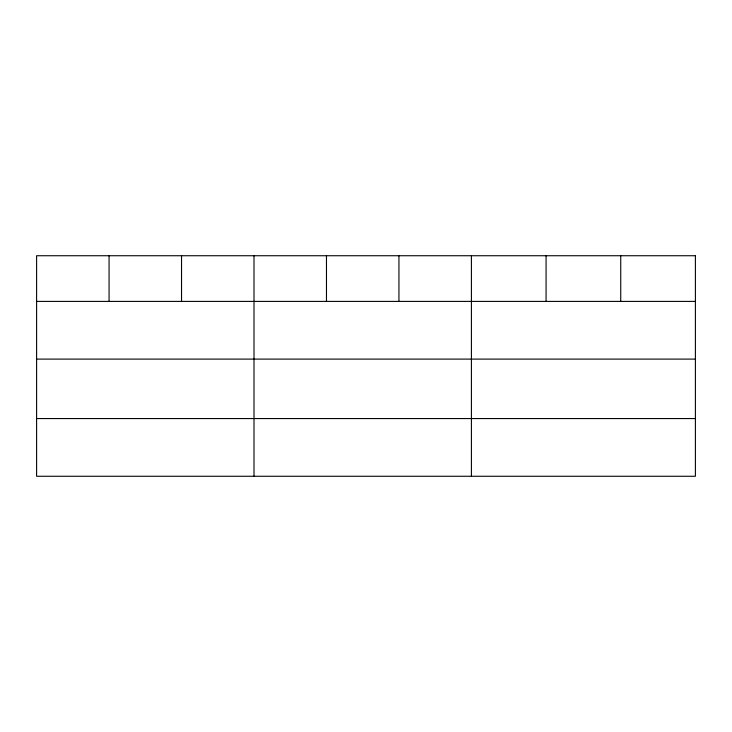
<?xml version="1.0" encoding="UTF-8"?>
<svg xmlns="http://www.w3.org/2000/svg" width="732" height="732" viewBox="0 0 732 732"><rect width="100%" height="100%" fill="white"/><g stroke="black" fill="none" stroke-linecap="round" stroke-linejoin="round"><path stroke-width="1.1" d="M36.6 301.401L695.4 301.401M36.6 359.101L695.4 359.101M36.6 418.558L695.4 418.558M620.736 255.733L620.736 301.401M546.072 255.733L546.072 301.401M471.408 255.733L471.408 476.267M398.94 255.733L398.94 301.401M326.472 255.733L326.472 301.401M254.004 255.733L254.004 476.267M181.536 255.733L181.536 301.401M109.068 255.733L109.068 301.401M695.4 255.733L36.6 255.733L36.6 476.267L695.4 476.267L695.4 255.733"/></g></svg>
